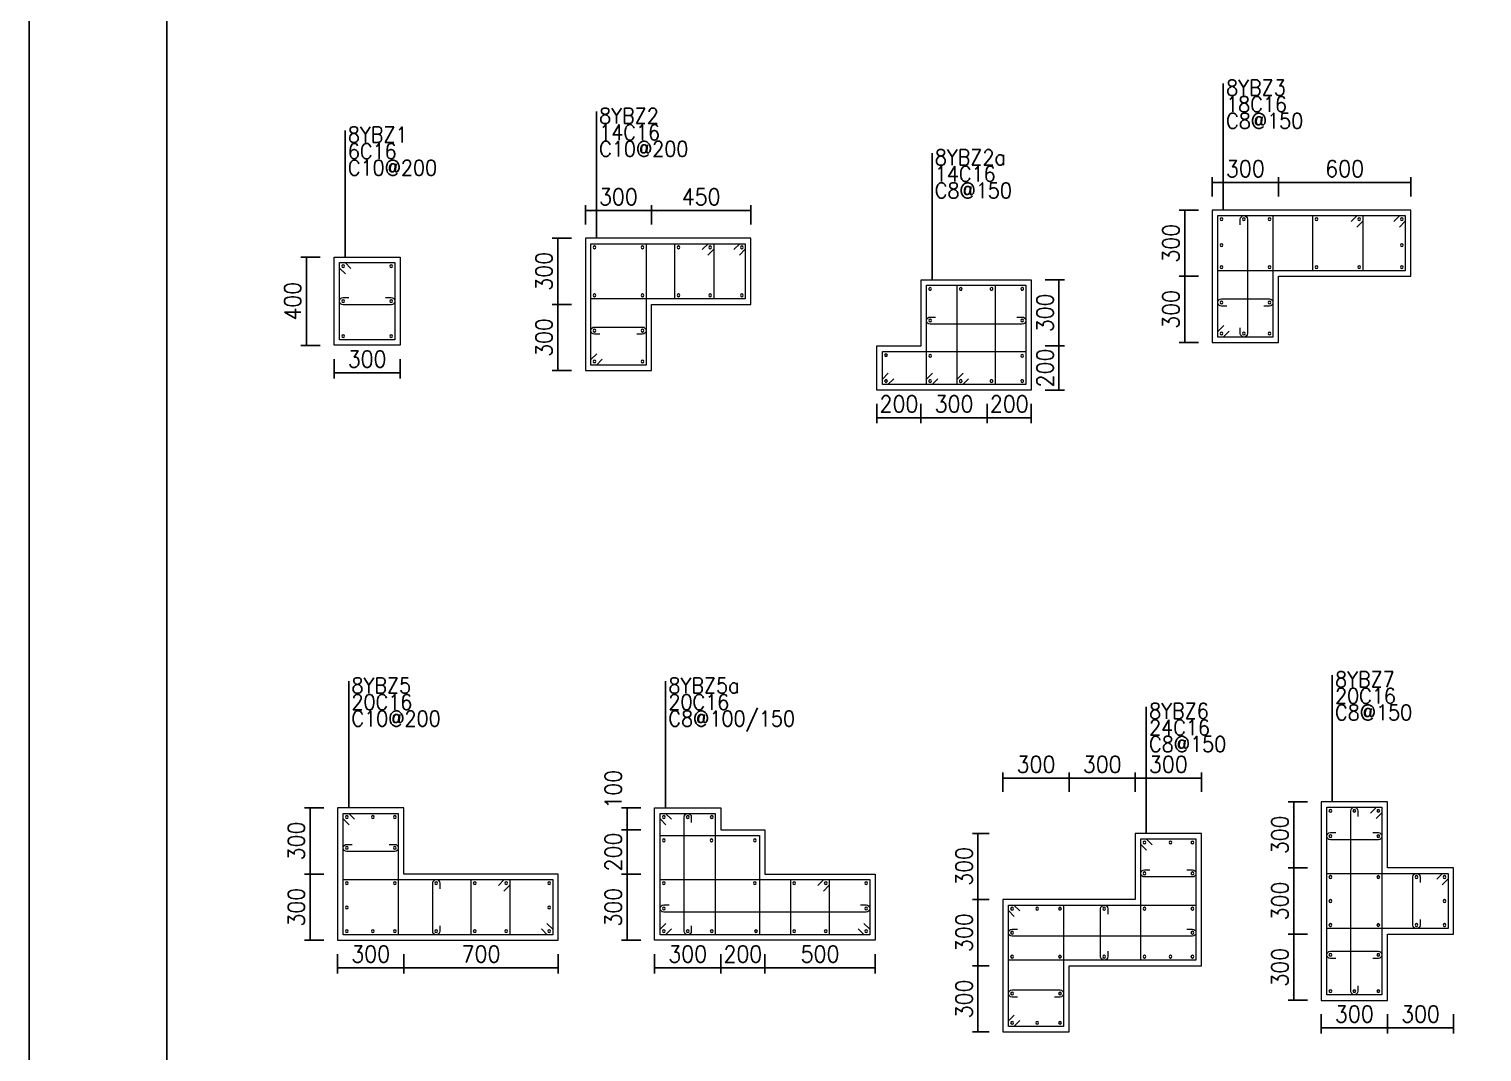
# Model space of a CAD drawing. Extents: x 292423 to 377252, y 106557 to 361882.
# Drawn here: x 292423 to 318768, y 121540 to 140081 of the extents above; entities that cross this region are included whole.
import ezdxf
from ezdxf.enums import TextEntityAlignment as Align

# ---------------------------------------------------------------- set-up
doc = ezdxf.new("R2010")
doc.units = 0
doc.header["$LTSCALE"] = 1000
for name, color, linetype in [('1508', 2, 'Continuous'), ('tk', 7, 'Continuous'), ('Y阴影', 254, 'Continuous')]:
    doc.layers.add(name, color=color, linetype=linetype)
for name, color, linetype, lineweight in [('REIN', 6, 'Continuous', 18), ('Z-柱大样外框', 7, 'ByLayer', 18), ('Z-详图标注', 3, 'Continuous', 18)]:
    doc.layers.add(name, color=color, linetype=linetype, lineweight=lineweight)
doc.styles.get("Standard").update_dxf_attribs({"font": 'standard'})
doc.dimstyles.get("Standard").update_dxf_attribs({"dimtxt": 300, "dimasz": 100, "dimexe": 100, "dimexo": 250, "dimgap": 100, "dimtad": 0, "dimtoh": 1, "dimdec": 0, "dimlfac": 0.25, "dimdsep": 46, "dimcen": 0.09, "dimclrt": 7, "dimadec": 0, "dimazin": 0, "dimtfac": 1, "dimtdec": 4, "dimtofl": 0, "dimtmove": 0, "dimatfit": 3, "dimfxl": 1, "dimtolj": 1, "dimtzin": 0, "dimarcsym": 0})

# ---------------------------------------------------------------- blocks, each defined once
blk = doc.blocks.new('*D691')
at = {"layer": 'Z-详图标注', "color": 0, "linetype": 'ByBlock', "lineweight": -2}
for p, q in [((297953, 134098), (297953, 133748)), ((299153, 134098), (299153, 133748)), ((297953, 133848), (299153, 133848))]:
    blk.add_line(p, q, dxfattribs=at)
for points in [[(297953, 133848), (298053, 133865), (298053, 133832)], [(299153, 133848), (299053, 133832), (299053, 133865)]]:
    blk.add_solid(points, dxfattribs=at)
at = {"layer": 'Z-详图标注', "color": 7, "linetype": 'Continuous', "lineweight": -2, "insert": (298553, 134098), "char_height": 300, "width": 566.67, "attachment_point": 5}
blk.add_mtext('300', dxfattribs=at)
blk = doc.blocks.new('*D312')
at = {"layer": 'Z-详图标注', "color": 0, "linetype": 'ByBlock', "lineweight": -2}
for p, q in [((297703, 135948), (297353, 135948)), ((297453, 134348), (297453, 135948)), ((297703, 134348), (297353, 134348))]:
    blk.add_line(p, q, dxfattribs=at)
for points in [[(297453, 135948), (297470, 135848), (297437, 135848)], [(297453, 134348), (297437, 134448), (297470, 134448)]]:
    blk.add_solid(points, dxfattribs=at)
at = {"layer": 'Z-详图标注', "color": 7, "linetype": 'Continuous', "lineweight": -2, "insert": (297203, 135148), "char_height": 300, "width": 576.67, "attachment_point": 5, "rotation": 90}
blk.add_mtext('400', dxfattribs=at)
blk = doc.blocks.new('*D132')
at = {"layer": 'Z-详图标注', "color": 0, "linetype": 'ByBlock', "lineweight": -2}
for p, q in [((303710, 136540), (303710, 136890)), ((305510, 136790), (303710, 136790)), ((305510, 136540), (305510, 136890))]:
    blk.add_line(p, q, dxfattribs=at)
for points in [[(303710, 136790), (303810, 136806), (303810, 136773)], [(305510, 136790), (305410, 136773), (305410, 136806)]]:
    blk.add_solid(points, dxfattribs=at)
at = {"layer": 'Z-详图标注', "color": 7, "linetype": 'Continuous', "lineweight": -2, "insert": (304610, 137040), "char_height": 300, "width": 576.67, "attachment_point": 5}
blk.add_mtext('450', dxfattribs=at)
blk = doc.blocks.new('*D625')
at = {"layer": 'Z-详图标注', "color": 0, "linetype": 'ByBlock', "lineweight": -2}
for p, q in [((302510, 136540), (302510, 136890)), ((303710, 136790), (302510, 136790)), ((303710, 136540), (303710, 136890))]:
    blk.add_line(p, q, dxfattribs=at)
for points in [[(302510, 136790), (302610, 136806), (302610, 136773)], [(303710, 136790), (303610, 136773), (303610, 136806)]]:
    blk.add_solid(points, dxfattribs=at)
at = {"layer": 'Z-详图标注', "color": 7, "linetype": 'Continuous', "lineweight": -2, "insert": (303110, 137040), "char_height": 300, "width": 566.67, "attachment_point": 5}
blk.add_mtext('300', dxfattribs=at)
blk = doc.blocks.new('*D676')
at = {"layer": 'Z-详图标注', "color": 0, "linetype": 'ByBlock', "lineweight": -2}
for p, q in [((302260, 136290), (301910, 136290)), ((302010, 136290), (302010, 135090)), ((302260, 135090), (301910, 135090))]:
    blk.add_line(p, q, dxfattribs=at)
for points in [[(302010, 136290), (302027, 136190), (301993, 136190)], [(302010, 135090), (301993, 135190), (302027, 135190)]]:
    blk.add_solid(points, dxfattribs=at)
at = {"layer": 'Z-详图标注', "color": 7, "linetype": 'Continuous', "lineweight": -2, "insert": (301760, 135690), "char_height": 300, "width": 566.67, "attachment_point": 5, "rotation": 90}
blk.add_mtext('300', dxfattribs=at)
blk = doc.blocks.new('*D286')
at = {"layer": 'Z-详图标注', "color": 0, "linetype": 'ByBlock', "lineweight": -2}
for p, q in [((302260, 135090), (301910, 135090)), ((302010, 135090), (302010, 133890)), ((302260, 133890), (301910, 133890))]:
    blk.add_line(p, q, dxfattribs=at)
for points in [[(302010, 135090), (302027, 134990), (301993, 134990)], [(302010, 133890), (301993, 133990), (302027, 133990)]]:
    blk.add_solid(points, dxfattribs=at)
at = {"layer": 'Z-详图标注', "color": 7, "linetype": 'Continuous', "lineweight": -2, "insert": (301760, 134490), "char_height": 300, "width": 566.67, "attachment_point": 5, "rotation": 90}
blk.add_mtext('300', dxfattribs=at)
blk = doc.blocks.new('*D652')
at = {"layer": 'Z-详图标注', "color": 0, "linetype": 'ByBlock', "lineweight": -2}
for p, q in [((307796, 133287), (307796, 132937)), ((308596, 133287), (308596, 132937)), ((307796, 133037), (308596, 133037))]:
    blk.add_line(p, q, dxfattribs=at)
for points in [[(307796, 133037), (307896, 133053), (307896, 133020)], [(308596, 133037), (308496, 133020), (308496, 133053)]]:
    blk.add_solid(points, dxfattribs=at)
at = {"layer": 'Z-详图标注', "color": 7, "linetype": 'Continuous', "lineweight": -2, "insert": (308196, 133287), "char_height": 300, "width": 566.67, "attachment_point": 5}
blk.add_mtext('200', dxfattribs=at)
blk = doc.blocks.new('*D710')
at = {"layer": 'Z-详图标注', "color": 0, "linetype": 'ByBlock', "lineweight": -2}
for p, q in [((309796, 133287), (309796, 132937)), ((310596, 133287), (310596, 132937)), ((309796, 133037), (310596, 133037))]:
    blk.add_line(p, q, dxfattribs=at)
for points in [[(309796, 133037), (309896, 133053), (309896, 133020)], [(310596, 133037), (310496, 133020), (310496, 133053)]]:
    blk.add_solid(points, dxfattribs=at)
at = {"layer": 'Z-详图标注', "color": 7, "linetype": 'Continuous', "lineweight": -2, "insert": (310196, 133287), "char_height": 300, "width": 566.67, "attachment_point": 5}
blk.add_mtext('200', dxfattribs=at)
blk = doc.blocks.new('*D321')
at = {"layer": 'Z-详图标注', "color": 0, "linetype": 'ByBlock', "lineweight": -2}
for p, q in [((310846, 134337), (311196, 134337)), ((311096, 133537), (311096, 134337)), ((310846, 133537), (311196, 133537))]:
    blk.add_line(p, q, dxfattribs=at)
for points in [[(311096, 134337), (311113, 134237), (311080, 134237)], [(311096, 133537), (311080, 133637), (311113, 133637)]]:
    blk.add_solid(points, dxfattribs=at)
at = {"layer": 'Z-详图标注', "color": 7, "linetype": 'Continuous', "lineweight": -2, "insert": (310846, 133937), "char_height": 300, "width": 566.67, "attachment_point": 5, "rotation": 90}
blk.add_mtext('200', dxfattribs=at)
blk = doc.blocks.new('*D807')
at = {"layer": 'Z-详图标注', "color": 0, "linetype": 'ByBlock', "lineweight": -2}
for p, q in [((310846, 135537), (311196, 135537)), ((311096, 134337), (311096, 135537)), ((310846, 134337), (311196, 134337))]:
    blk.add_line(p, q, dxfattribs=at)
for points in [[(311096, 135537), (311113, 135437), (311080, 135437)], [(311096, 134337), (311080, 134437), (311113, 134437)]]:
    blk.add_solid(points, dxfattribs=at)
at = {"layer": 'Z-详图标注', "color": 7, "linetype": 'Continuous', "lineweight": -2, "insert": (310846, 134937), "char_height": 300, "width": 566.67, "attachment_point": 5, "rotation": 90}
blk.add_mtext('300', dxfattribs=at)
blk = doc.blocks.new('*D425')
at = {"layer": 'Z-详图标注', "color": 0, "linetype": 'ByBlock', "lineweight": -2}
for p, q in [((315078, 137049), (315078, 137399)), ((317478, 137299), (315078, 137299)), ((317478, 137049), (317478, 137399))]:
    blk.add_line(p, q, dxfattribs=at)
for points in [[(315078, 137299), (315178, 137316), (315178, 137282)], [(317478, 137299), (317378, 137282), (317378, 137316)]]:
    blk.add_solid(points, dxfattribs=at)
at = {"layer": 'Z-详图标注', "color": 7, "linetype": 'Continuous', "lineweight": -2, "insert": (316278, 137549), "char_height": 300, "width": 556.67, "attachment_point": 5}
blk.add_mtext('600', dxfattribs=at)
blk = doc.blocks.new('*D476')
at = {"layer": 'Z-详图标注', "color": 0, "linetype": 'ByBlock', "lineweight": -2}
for p, q in [((313878, 137049), (313878, 137399)), ((315078, 137299), (313878, 137299)), ((315078, 137049), (315078, 137399))]:
    blk.add_line(p, q, dxfattribs=at)
for points in [[(313878, 137299), (313978, 137316), (313978, 137282)], [(315078, 137299), (314978, 137282), (314978, 137316)]]:
    blk.add_solid(points, dxfattribs=at)
at = {"layer": 'Z-详图标注', "color": 7, "linetype": 'Continuous', "lineweight": -2, "insert": (314478, 137549), "char_height": 300, "width": 566.67, "attachment_point": 5}
blk.add_mtext('300', dxfattribs=at)
blk = doc.blocks.new('*D93')
at = {"layer": 'Z-详图标注', "color": 0, "linetype": 'ByBlock', "lineweight": -2}
for p, q in [((313628, 136799), (313278, 136799)), ((313378, 136799), (313378, 135599)), ((313628, 135599), (313278, 135599))]:
    blk.add_line(p, q, dxfattribs=at)
for points in [[(313378, 136799), (313395, 136699), (313362, 136699)], [(313378, 135599), (313362, 135699), (313395, 135699)]]:
    blk.add_solid(points, dxfattribs=at)
at = {"layer": 'Z-详图标注', "color": 7, "linetype": 'Continuous', "lineweight": -2, "insert": (313128, 136199), "char_height": 300, "width": 566.67, "attachment_point": 5, "rotation": 90}
blk.add_mtext('300', dxfattribs=at)
blk = doc.blocks.new('*D581')
at = {"layer": 'Z-详图标注', "color": 0, "linetype": 'ByBlock', "lineweight": -2}
for p, q in [((313628, 135599), (313278, 135599)), ((313378, 135599), (313378, 134399)), ((313628, 134399), (313278, 134399))]:
    blk.add_line(p, q, dxfattribs=at)
for points in [[(313378, 135599), (313395, 135499), (313362, 135499)], [(313378, 134399), (313362, 134499), (313395, 134499)]]:
    blk.add_solid(points, dxfattribs=at)
at = {"layer": 'Z-详图标注', "color": 7, "linetype": 'Continuous', "lineweight": -2, "insert": (313128, 134999), "char_height": 300, "width": 566.67, "attachment_point": 5, "rotation": 90}
blk.add_mtext('300', dxfattribs=at)
blk = doc.blocks.new('A1tk')
at = {"layer": 'tk', "color": 5}
blk.add_lwpolyline([(0, 0), (0, 59400), (84100, 59400), (84100, 0)], close=True, dxfattribs=at)
at = {"layer": 'tk'}
blk.add_lwpolyline([(2500, 1000), (83100, 1000), (83100, 58400), (2500, 58400)], close=True, dxfattribs=at)
blk = doc.blocks.new('*D395')
at = {"layer": 'Z-详图标注', "color": 0, "linetype": 'ByBlock', "lineweight": -2}
for p, q in [((297768, 125963), (297418, 125963)), ((297518, 125963), (297518, 124763)), ((297768, 124763), (297418, 124763))]:
    blk.add_line(p, q, dxfattribs=at)
for points in [[(297518, 125963), (297535, 125863), (297502, 125863)], [(297518, 124763), (297502, 124863), (297535, 124863)]]:
    blk.add_solid(points, dxfattribs=at)
at = {"layer": 'Z-详图标注', "color": 7, "linetype": 'Continuous', "lineweight": -2, "insert": (297268, 125363), "char_height": 300, "width": 566.67, "attachment_point": 5, "rotation": 90}
blk.add_mtext('300', dxfattribs=at)
blk = doc.blocks.new('*D8')
at = {"layer": 'Z-详图标注', "color": 0, "linetype": 'ByBlock', "lineweight": -2}
for p, q in [((297768, 124763), (297418, 124763)), ((297518, 124763), (297518, 123563)), ((297768, 123563), (297418, 123563))]:
    blk.add_line(p, q, dxfattribs=at)
for points in [[(297518, 124763), (297535, 124663), (297502, 124663)], [(297518, 123563), (297502, 123663), (297535, 123663)]]:
    blk.add_solid(points, dxfattribs=at)
at = {"layer": 'Z-详图标注', "color": 7, "linetype": 'Continuous', "lineweight": -2, "insert": (297268, 124163), "char_height": 300, "width": 566.67, "attachment_point": 5, "rotation": 90}
blk.add_mtext('300', dxfattribs=at)
blk = doc.blocks.new('*D494')
at = {"layer": 'Z-详图标注', "color": 0, "linetype": 'ByBlock', "lineweight": -2}
for p, q in [((298018, 123313), (298018, 122963)), ((299218, 123313), (299218, 122963)), ((298018, 123063), (299218, 123063))]:
    blk.add_line(p, q, dxfattribs=at)
for points in [[(298018, 123063), (298118, 123079), (298118, 123046)], [(299218, 123063), (299118, 123046), (299118, 123079)]]:
    blk.add_solid(points, dxfattribs=at)
at = {"layer": 'Z-详图标注', "color": 7, "linetype": 'Continuous', "lineweight": -2, "insert": (298618, 123313), "char_height": 300, "width": 566.67, "attachment_point": 5}
blk.add_mtext('300', dxfattribs=at)
blk = doc.blocks.new('*D113')
at = {"layer": 'Z-详图标注', "color": 0, "linetype": 'ByBlock', "lineweight": -2}
for p, q in [((299218, 123313), (299218, 122963)), ((302018, 123313), (302018, 122963)), ((299218, 123063), (302018, 123063))]:
    blk.add_line(p, q, dxfattribs=at)
for points in [[(299218, 123063), (299318, 123079), (299318, 123046)], [(302018, 123063), (301918, 123046), (301918, 123079)]]:
    blk.add_solid(points, dxfattribs=at)
at = {"layer": 'Z-详图标注', "color": 7, "linetype": 'Continuous', "lineweight": -2, "insert": (300618, 123313), "char_height": 300, "width": 566.67, "attachment_point": 5}
blk.add_mtext('700', dxfattribs=at)
blk = doc.blocks.new('*D169')
at = {"layer": 'Z-详图标注', "color": 0, "linetype": 'ByBlock', "lineweight": -2}
for p, q in [((310082, 126252), (310082, 126602)), ((310082, 126502), (311282, 126502)), ((311282, 126252), (311282, 126602))]:
    blk.add_line(p, q, dxfattribs=at)
for points in [[(310082, 126502), (310182, 126518), (310182, 126485)], [(311282, 126502), (311182, 126485), (311182, 126518)]]:
    blk.add_solid(points, dxfattribs=at)
at = {"layer": 'Z-详图标注', "color": 7, "linetype": 'Continuous', "lineweight": -2, "insert": (310682, 126752), "char_height": 300, "width": 566.67, "attachment_point": 5}
blk.add_mtext('300', dxfattribs=at)
blk = doc.blocks.new('*D631')
at = {"layer": 'Z-详图标注', "color": 0, "linetype": 'ByBlock', "lineweight": -2}
for p, q in [((311282, 126252), (311282, 126602)), ((311282, 126502), (312482, 126502)), ((312482, 126252), (312482, 126602))]:
    blk.add_line(p, q, dxfattribs=at)
for points in [[(311282, 126502), (311382, 126518), (311382, 126485)], [(312482, 126502), (312382, 126485), (312382, 126518)]]:
    blk.add_solid(points, dxfattribs=at)
at = {"layer": 'Z-详图标注', "color": 7, "linetype": 'Continuous', "lineweight": -2, "insert": (311882, 126752), "char_height": 300, "width": 566.67, "attachment_point": 5}
blk.add_mtext('300', dxfattribs=at)
blk = doc.blocks.new('*D251')
at = {"layer": 'Z-详图标注', "color": 0, "linetype": 'ByBlock', "lineweight": -2}
for p, q in [((312482, 126252), (312482, 126602)), ((312482, 126502), (313682, 126502)), ((313682, 126252), (313682, 126602))]:
    blk.add_line(p, q, dxfattribs=at)
for points in [[(312482, 126502), (312582, 126518), (312582, 126485)], [(313682, 126502), (313582, 126485), (313582, 126518)]]:
    blk.add_solid(points, dxfattribs=at)
at = {"layer": 'Z-详图标注', "color": 7, "linetype": 'Continuous', "lineweight": -2, "insert": (313082, 126752), "char_height": 300, "width": 566.67, "attachment_point": 5}
blk.add_mtext('300', dxfattribs=at)
blk = doc.blocks.new('*D734')
at = {"layer": 'Z-详图标注', "color": 0, "linetype": 'ByBlock', "lineweight": -2}
for p, q in [((309832, 125502), (309527, 125502)), ((309627, 125502), (309627, 124302)), ((309832, 124302), (309527, 124302))]:
    blk.add_line(p, q, dxfattribs=at)
for points in [[(309627, 125502), (309643, 125402), (309610, 125402)], [(309627, 124302), (309610, 124402), (309643, 124402)]]:
    blk.add_solid(points, dxfattribs=at)
at = {"layer": 'Z-详图标注', "color": 7, "linetype": 'Continuous', "lineweight": -2, "insert": (309377, 124902), "char_height": 300, "width": 566.67, "attachment_point": 5, "rotation": 90}
blk.add_mtext('300', dxfattribs=at)
blk = doc.blocks.new('*D788')
at = {"layer": 'Z-详图标注', "color": 0, "linetype": 'ByBlock', "lineweight": -2}
for p, q in [((309832, 124302), (309527, 124302)), ((309627, 124302), (309627, 123102)), ((309832, 123102), (309527, 123102))]:
    blk.add_line(p, q, dxfattribs=at)
for points in [[(309627, 124302), (309643, 124202), (309610, 124202)], [(309627, 123102), (309610, 123202), (309643, 123202)]]:
    blk.add_solid(points, dxfattribs=at)
at = {"layer": 'Z-详图标注', "color": 7, "linetype": 'Continuous', "lineweight": -2, "insert": (309377, 123702), "char_height": 300, "width": 566.67, "attachment_point": 5, "rotation": 90}
blk.add_mtext('300', dxfattribs=at)
blk = doc.blocks.new('*D406')
at = {"layer": 'Z-详图标注', "color": 0, "linetype": 'ByBlock', "lineweight": -2}
for p, q in [((309832, 123102), (309527, 123102)), ((309627, 123102), (309627, 121901)), ((309832, 121901), (309527, 121901))]:
    blk.add_line(p, q, dxfattribs=at)
for points in [[(309627, 123102), (309643, 123002), (309610, 123002)], [(309627, 121901), (309610, 122001), (309643, 122001)]]:
    blk.add_solid(points, dxfattribs=at)
at = {"layer": 'Z-详图标注', "color": 7, "linetype": 'Continuous', "lineweight": -2, "insert": (309377, 122501), "char_height": 300, "width": 566.67, "attachment_point": 5, "rotation": 90}
blk.add_mtext('300', dxfattribs=at)
blk = doc.blocks.new('*D17')
at = {"layer": 'Z-详图标注', "color": 0, "linetype": 'ByBlock', "lineweight": -2}
for p, q in [((315604, 126075), (315254, 126075)), ((315354, 126075), (315354, 124875)), ((315604, 124875), (315254, 124875))]:
    blk.add_line(p, q, dxfattribs=at)
for points in [[(315354, 126075), (315371, 125975), (315337, 125975)], [(315354, 124875), (315337, 124975), (315371, 124975)]]:
    blk.add_solid(points, dxfattribs=at)
at = {"layer": 'Z-详图标注', "color": 7, "linetype": 'Continuous', "lineweight": -2, "insert": (315104, 125475), "char_height": 300, "width": 566.67, "attachment_point": 5, "rotation": 90}
blk.add_mtext('300', dxfattribs=at)
blk = doc.blocks.new('*D506')
at = {"layer": 'Z-详图标注', "color": 0, "linetype": 'ByBlock', "lineweight": -2}
for p, q in [((315604, 124875), (315254, 124875)), ((315354, 124875), (315354, 123675)), ((315604, 123675), (315254, 123675))]:
    blk.add_line(p, q, dxfattribs=at)
for points in [[(315354, 124875), (315371, 124775), (315337, 124775)], [(315354, 123675), (315337, 123775), (315371, 123775)]]:
    blk.add_solid(points, dxfattribs=at)
at = {"layer": 'Z-详图标注', "color": 7, "linetype": 'Continuous', "lineweight": -2, "insert": (315104, 124275), "char_height": 300, "width": 566.67, "attachment_point": 5, "rotation": 90}
blk.add_mtext('300', dxfattribs=at)
blk = doc.blocks.new('*D557')
at = {"layer": 'Z-详图标注', "color": 0, "linetype": 'ByBlock', "lineweight": -2}
for p, q in [((315604, 123675), (315254, 123675)), ((315354, 123675), (315354, 122475)), ((315604, 122475), (315254, 122475))]:
    blk.add_line(p, q, dxfattribs=at)
for points in [[(315354, 123675), (315371, 123575), (315337, 123575)], [(315354, 122475), (315337, 122575), (315371, 122575)]]:
    blk.add_solid(points, dxfattribs=at)
at = {"layer": 'Z-详图标注', "color": 7, "linetype": 'Continuous', "lineweight": -2, "insert": (315104, 123075), "char_height": 300, "width": 566.67, "attachment_point": 5, "rotation": 90}
blk.add_mtext('300', dxfattribs=at)
blk = doc.blocks.new('*D179')
at = {"layer": 'Z-详图标注', "color": 0, "linetype": 'ByBlock', "lineweight": -2}
for p, q in [((315854, 122225), (315854, 121875)), ((317054, 122225), (317054, 121875)), ((315854, 121975), (317054, 121975))]:
    blk.add_line(p, q, dxfattribs=at)
for points in [[(315854, 121975), (315954, 121991), (315954, 121958)], [(317054, 121975), (316954, 121958), (316954, 121991)]]:
    blk.add_solid(points, dxfattribs=at)
at = {"layer": 'Z-详图标注', "color": 7, "linetype": 'Continuous', "lineweight": -2, "insert": (316454, 122225), "char_height": 300, "width": 566.67, "attachment_point": 5}
blk.add_mtext('300', dxfattribs=at)
blk = doc.blocks.new('*D657')
at = {"layer": 'Z-详图标注', "color": 0, "linetype": 'ByBlock', "lineweight": -2}
for p, q in [((317054, 122225), (317054, 121875)), ((318254, 122225), (318254, 121875)), ((317054, 121975), (318254, 121975))]:
    blk.add_line(p, q, dxfattribs=at)
for points in [[(317054, 121975), (317154, 121991), (317154, 121958)], [(318254, 121975), (318154, 121958), (318154, 121991)]]:
    blk.add_solid(points, dxfattribs=at)
at = {"layer": 'Z-详图标注', "color": 7, "linetype": 'Continuous', "lineweight": -2, "insert": (317654, 122225), "char_height": 300, "width": 566.67, "attachment_point": 5}
blk.add_mtext('300', dxfattribs=at)
blk = doc.blocks.new('*D714')
at = {"layer": 'Z-详图标注', "color": 0, "linetype": 'ByBlock', "lineweight": -2}
for p, q in [((303516, 125963), (303166, 125963)), ((303266, 125963), (303266, 125563)), ((303516, 125563), (303166, 125563))]:
    blk.add_line(p, q, dxfattribs=at)
for points in [[(303266, 125963), (303282, 125863), (303249, 125863)], [(303266, 125563), (303249, 125663), (303282, 125663)]]:
    blk.add_solid(points, dxfattribs=at)
at = {"layer": 'Z-详图标注', "color": 7, "linetype": 'Continuous', "lineweight": -2, "insert": (303016, 126301), "char_height": 300, "width": 476.67, "attachment_point": 5, "rotation": 90}
blk.add_mtext('100', dxfattribs=at)
blk = doc.blocks.new('*D337')
at = {"layer": 'Z-详图标注', "color": 0, "linetype": 'ByBlock', "lineweight": -2}
for p, q in [((303516, 124763), (303166, 124763)), ((303266, 124763), (303266, 123563)), ((303516, 123563), (303166, 123563))]:
    blk.add_line(p, q, dxfattribs=at)
for points in [[(303266, 124763), (303282, 124663), (303249, 124663)], [(303266, 123563), (303249, 123663), (303282, 123663)]]:
    blk.add_solid(points, dxfattribs=at)
at = {"layer": 'Z-详图标注', "color": 7, "linetype": 'Continuous', "lineweight": -2, "insert": (303016, 124163), "char_height": 300, "width": 566.67, "attachment_point": 5, "rotation": 90}
blk.add_mtext('300', dxfattribs=at)
blk = doc.blocks.new('*D386')
at = {"layer": 'Z-详图标注', "color": 0, "linetype": 'ByBlock', "lineweight": -2}
for p, q in [((303766, 123313), (303766, 122963)), ((304966, 123313), (304966, 122963)), ((303766, 123063), (304966, 123063))]:
    blk.add_line(p, q, dxfattribs=at)
for points in [[(303766, 123063), (303866, 123079), (303866, 123046)], [(304966, 123063), (304866, 123046), (304866, 123079)]]:
    blk.add_solid(points, dxfattribs=at)
at = {"layer": 'Z-详图标注', "color": 7, "linetype": 'Continuous', "lineweight": -2, "insert": (304366, 123313), "char_height": 300, "width": 566.67, "attachment_point": 5}
blk.add_mtext('300', dxfattribs=at)
blk = doc.blocks.new('*D875')
at = {"layer": 'Z-详图标注', "color": 0, "linetype": 'ByBlock', "lineweight": -2}
for p, q in [((304966, 123313), (304966, 122963)), ((305766, 123313), (305766, 122963)), ((304966, 123063), (305766, 123063))]:
    blk.add_line(p, q, dxfattribs=at)
for points in [[(304966, 123063), (305066, 123079), (305066, 123046)], [(305766, 123063), (305666, 123046), (305666, 123079)]]:
    blk.add_solid(points, dxfattribs=at)
at = {"layer": 'Z-详图标注', "color": 7, "linetype": 'Continuous', "lineweight": -2, "insert": (305366, 123313), "char_height": 300, "width": 566.67, "attachment_point": 5}
blk.add_mtext('200', dxfattribs=at)
blk = doc.blocks.new('*D95')
at = {"layer": 'Z-详图标注', "color": 0, "linetype": 'ByBlock', "lineweight": -2}
for p, q in [((308596, 133287), (308596, 132937)), ((309796, 133287), (309796, 132937)), ((308596, 133037), (309796, 133037))]:
    blk.add_line(p, q, dxfattribs=at)
for points in [[(308596, 133037), (308696, 133053), (308696, 133020)], [(309796, 133037), (309696, 133020), (309696, 133053)]]:
    blk.add_solid(points, dxfattribs=at)
at = {"layer": 'Z-详图标注', "color": 7, "linetype": 'Continuous', "lineweight": -2, "insert": (309196, 133287), "char_height": 300, "width": 566.67, "attachment_point": 5}
blk.add_mtext('300', dxfattribs=at)
blk = doc.blocks.new('*D145')
at = {"layer": 'Z-详图标注', "color": 0, "linetype": 'ByBlock', "lineweight": -2}
for p, q in [((305766, 123313), (305766, 122963)), ((307766, 123313), (307766, 122963)), ((305766, 123063), (307766, 123063))]:
    blk.add_line(p, q, dxfattribs=at)
for points in [[(305766, 123063), (305866, 123079), (305866, 123046)], [(307766, 123063), (307666, 123046), (307666, 123079)]]:
    blk.add_solid(points, dxfattribs=at)
at = {"layer": 'Z-详图标注', "color": 7, "linetype": 'Continuous', "lineweight": -2, "insert": (306766, 123313), "char_height": 300, "width": 566.67, "attachment_point": 5}
blk.add_mtext('500', dxfattribs=at)
blk = doc.blocks.new('*D640')
at = {"layer": 'Z-详图标注', "color": 0, "linetype": 'ByBlock', "lineweight": -2}
for p, q in [((303516, 125563), (303166, 125563)), ((303266, 125563), (303266, 124763)), ((303516, 124763), (303166, 124763))]:
    blk.add_line(p, q, dxfattribs=at)
for points in [[(303266, 125563), (303282, 125463), (303249, 125463)], [(303266, 124763), (303249, 124863), (303282, 124863)]]:
    blk.add_solid(points, dxfattribs=at)
at = {"layer": 'Z-详图标注', "color": 7, "linetype": 'Continuous', "lineweight": -2, "insert": (303016, 125163), "char_height": 300, "width": 566.67, "attachment_point": 5, "rotation": 90}
blk.add_mtext('200', dxfattribs=at)

msp = doc.modelspace()

# ---------------------------------------------------------------- linework, layer by layer
at = {"layer": 'REIN', "color": 6}
for points in [[(314184.3, 134605.1), (314078.2, 134499), (313978.2, 134499), (313978.2, 136699), (314978.2, 136699), (314978.2, 134499), (313978.2, 134499), (313978.2, 134599), (314084.3, 134705.1)], [(317172.2, 136592.9), (317278.2, 136699), (317378.2, 136699), (317378.2, 135699), (313978.2, 135699), (313978.2, 136699), (317378.2, 136699), (317378.2, 136599), (317272.2, 136492.9)], [(316398.8, 136592.9), (316504.9, 136699), (316604.9, 136699), (316604.9, 135699), (315701.6, 135699), (315701.6, 136699), (316604.9, 136699), (316604.9, 136599), (316498.8, 136492.9)], [(302816.2, 134095.7), (302710.1, 133989.6), (302610.1, 133989.6), (302610.1, 136189.6), (303610.1, 136189.6), (303610.1, 133989.6), (302610.1, 133989.6), (302610.1, 134089.6), (302716.2, 134195.7)], [(305204, 136083.6), (305310.1, 136189.6), (305410.1, 136189.6), (305410.1, 135189.6), (302610.1, 135189.6), (302610.1, 136189.6), (305410.1, 136189.6), (305410.1, 136089.6), (305304, 135983.6)], [(304630.7, 136083.6), (304736.8, 136189.6), (304836.8, 136189.6), (304836.8, 135189.6), (304133.4, 135189.6), (304133.4, 136189.6), (304836.8, 136189.6), (304836.8, 136089.6), (304730.7, 135983.6)], [(298159.5, 135642.3), (298053.4, 135748.4), (298053.4, 135848.4), (299053.4, 135848.4), (299053.4, 134448.4), (298053.4, 134448.4), (298053.4, 135848.4), (298153.4, 135848.4), (298259.5, 135742.3)], [(308902.3, 133742.7), (308796.2, 133636.6), (308696.2, 133636.6), (308696.2, 135436.6), (310496.2, 135436.6), (310496.2, 133636.6), (308696.2, 133636.6), (308696.2, 133736.6), (308802.3, 133842.7)], [(309459, 133742.7), (309352.9, 133636.6), (309252.9, 133636.6), (309252.9, 135436.6), (309939.6, 135436.6), (309939.6, 133636.6), (309252.9, 133636.6), (309252.9, 133736.6), (309359, 133842.7)], [(308102.3, 133742.7), (307996.2, 133636.6), (307896.2, 133636.6), (307896.2, 134236.6), (310496.2, 134236.6), (310496.2, 133636.6), (307896.2, 133636.6), (307896.2, 133736.6), (308002.3, 133842.7)], [(316747.9, 125868.8), (316853.9, 125974.9), (316953.9, 125974.9), (316953.9, 122574.8), (315953.9, 122574.8), (315953.9, 125974.9), (316953.9, 125974.9), (316953.9, 125874.9), (316847.9, 125768.8)], [(298224.4, 125656.7), (298118.3, 125762.7), (298118.3, 125862.7), (299118.3, 125862.7), (299118.3, 123662.7), (298118.3, 123662.7), (298118.3, 125862.7), (298218.3, 125862.7), (298324.4, 125756.7)], [(303971.9, 125656.7), (303865.8, 125762.7), (303865.8, 125862.7), (304865.8, 125862.7), (304865.8, 123662.7), (303865.8, 123662.7), (303865.8, 125862.7), (303965.8, 125862.7), (304071.9, 125756.7)], [(304071.9, 123768.8), (303965.8, 123662.7), (303865.8, 123662.7), (303865.8, 125462.7), (305665.8, 125462.7), (305665.8, 123662.7), (303865.8, 123662.7), (303865.8, 123762.7), (303971.9, 123868.8)], [(312688, 125195.5), (312581.9, 125301.5), (312581.9, 125401.5), (313581.9, 125401.5), (313581.9, 123201.5), (312581.9, 123201.5), (312581.9, 125401.5), (312681.9, 125401.5), (312788, 125295.5)], [(301812.2, 123868.8), (301918.3, 123762.7), (301918.3, 123662.7), (298118.3, 123662.7), (298118.3, 124662.7), (301918.3, 124662.7), (301918.3, 123662.7), (301818.3, 123662.7), (301712.2, 123768.8)], [(300932.2, 124556.7), (301038.3, 124662.7), (301138.3, 124662.7), (301138.3, 123662.7), (300438.5, 123662.7), (300438.5, 124662.7), (301138.3, 124662.7), (301138.3, 124562.7), (301032.2, 124456.7)], [(307559.7, 123868.8), (307665.8, 123762.7), (307665.8, 123662.7), (303865.8, 123662.7), (303865.8, 124662.7), (307665.8, 124662.7), (307665.8, 123662.7), (307565.8, 123662.7), (307459.7, 123768.8)], [(306726.8, 124556.7), (306832.9, 124662.7), (306932.9, 124662.7), (306932.9, 123662.7), (306233.1, 123662.7), (306233.1, 124662.7), (306932.9, 124662.7), (306932.9, 124562.7), (306826.8, 124456.7)], [(317947.9, 124669), (318053.9, 124775.1), (318153.9, 124775.1), (318153.9, 123775.1), (315953.9, 123775.1), (315953.9, 124775.1), (318153.9, 124775.1), (318153.9, 124675.1), (318047.9, 124569)], [(310388, 122107.3), (310281.9, 122001.3), (310181.9, 122001.3), (310181.9, 124201.5), (311181.9, 124201.5), (311181.9, 122001.3), (310181.9, 122001.3), (310181.9, 122101.3), (310288, 122207.3)], [(310288, 123995.5), (310181.9, 124101.5), (310181.9, 124201.5), (313581.9, 124201.5), (313581.9, 123201.5), (310181.9, 123201.5), (310181.9, 124201.5), (310281.9, 124201.5), (310388, 124095.5)]]:
    msp.add_lwpolyline(points, dxfattribs=at)
for points in [[(314068.2, 136634, 1), (314018.2, 136634, 1)], [(314426.1, 136634, 1), (314476.1, 136634, 1)], [(314938.2, 136634, 1), (314888.2, 136634, 1)], [(315791.6, 136634, 1), (315741.6, 136634, 1)], [(316564.9, 136634, 1), (316514.9, 136634, 1)], [(317338.2, 136634, 1), (317288.2, 136634, 1)], [(302650.1, 136124.6, 1), (302700.1, 136124.6, 1)], [(303520.1, 136124.6, 1), (303570.1, 136124.6, 1)], [(304173.4, 136124.6, 1), (304223.4, 136124.6, 1)], [(304746.8, 136124.6, 1), (304796.8, 136124.6, 1)], [(305320.1, 136124.6, 1), (305370.1, 136124.6, 1)], [(314068.2, 136165.8, 1), (314018.2, 136165.8, 1)], [(317338.2, 136165.8, 1), (317288.2, 136165.8, 1)], [(298093.4, 135783.4, 1), (298143.4, 135783.4, 1)], [(298963.4, 135783.4, 1), (299013.4, 135783.4, 1)], [(314068.2, 135764, 1), (314018.2, 135764, 1)], [(314938.2, 135764, 1), (314888.2, 135764, 1)], [(315791.6, 135764, 1), (315741.6, 135764, 1)], [(316564.9, 135764, 1), (316514.9, 135764, 1)], [(317338.2, 135764, 1), (317288.2, 135764, 1)], [(298093.4, 135148.4, 1), (298143.4, 135148.4, 1)], [(298963.4, 135148.4, 1), (299013.4, 135148.4, 1)], [(302650.1, 135254.6, 1), (302700.1, 135254.6, 1)], [(303520.1, 135254.6, 1), (303570.1, 135254.6, 1)], [(304173.4, 135254.6, 1), (304223.4, 135254.6, 1)], [(304746.8, 135254.6, 1), (304796.8, 135254.6, 1)], [(305320.1, 135254.6, 1), (305370.1, 135254.6, 1)], [(308739.7, 135358.9, 1), (308782.8, 135384.3, 1)], [(309296.3, 135358.9, 1), (309339.4, 135384.3, 1)], [(309853, 135358.9, 1), (309896.1, 135384.3, 1)], [(310409.7, 135358.9, 1), (310452.8, 135384.3, 1)], [(314068.2, 135124, 1), (314018.2, 135124, 1)], [(314938.2, 135124, 1), (314888.2, 135124, 1)], [(302650.1, 134614.6, 1), (302700.1, 134614.6, 1)], [(303520.1, 134614.6, 1), (303570.1, 134614.6, 1)], [(308736.2, 134796.7, 1), (308786.2, 134796.7, 1)], [(310406.2, 134796.7, 1), (310456.2, 134796.7, 1)], [(298093.4, 134513.4, 1), (298143.4, 134513.4, 1)], [(298963.4, 134513.4, 1), (299013.4, 134513.4, 1)], [(314068.2, 134564, 1), (314018.2, 134564, 1)], [(314426.1, 134564, 1), (314476.1, 134564, 1)], [(314938.2, 134564, 1), (314888.2, 134564, 1)], [(307986.2, 134171.6, 1), (307936.2, 134171.6, 1)], [(308736.2, 134156.8, 1), (308786.2, 134156.8, 1)], [(310406.2, 134156.8, 1), (310456.2, 134156.8, 1)], [(302650.1, 134054.6, 1), (302700.1, 134054.6, 1)], [(303520.1, 134054.6, 1), (303570.1, 134054.6, 1)], [(307986.2, 133701.6, 1), (307936.2, 133701.6, 1)], [(308739.7, 133688.9, 1), (308782.8, 133714.3, 1)], [(309296.3, 133688.9, 1), (309339.4, 133714.3, 1)], [(309853, 133688.9, 1), (309896.1, 133714.3, 1)], [(310409.7, 133688.9, 1), (310452.8, 133714.3, 1)], [(315993.9, 125909.9, 1), (316043.9, 125909.9, 1)], [(316428.9, 125909.9, 1), (316478.9, 125909.9, 1)], [(316863.9, 125909.9, 1), (316913.9, 125909.9, 1)], [(298158.3, 125797.7, 1), (298208.3, 125797.7, 1)], [(298630.4, 125797.7, 1), (298680.4, 125797.7, 1)], [(299028.3, 125797.7, 1), (299078.3, 125797.7, 1)], [(303905.8, 125797.7, 1), (303955.8, 125797.7, 1)], [(304340.8, 125797.7, 1), (304390.8, 125797.7, 1)], [(304775.8, 125797.7, 1), (304825.8, 125797.7, 1)], [(315993.9, 125450, 1), (316043.9, 125450, 1)], [(316863.9, 125450, 1), (316913.9, 125450, 1)], [(298158.3, 125237.7, 1), (298208.3, 125237.7, 1)], [(299028.3, 125237.7, 1), (299078.3, 125237.7, 1)], [(303905.8, 125375, 1), (303955.8, 125375, 1)], [(304771, 125375, 1), (304821, 125375, 1)], [(305557.3, 125375, 1), (305607.3, 125375, 1)], [(312621.9, 125336.5, 1), (312671.9, 125336.5, 1)], [(313093.2, 125336.5, 1), (313143.2, 125336.5, 1)], [(313491.9, 125336.5, 1), (313541.9, 125336.5, 1)], [(298158.3, 124597.7, 1), (298208.3, 124597.7, 1)], [(299028.3, 124597.7, 1), (299078.3, 124597.7, 1)], [(299781.7, 124597.7, 1), (299831.7, 124597.7, 1)], [(300478.5, 124597.7, 1), (300528.5, 124597.7, 1)], [(301048.3, 124597.7, 1), (301098.3, 124597.7, 1)], [(301828.3, 124597.7, 1), (301878.3, 124597.7, 1)], [(303905.8, 124597.7, 1), (303955.8, 124597.7, 1)], [(305557.3, 124597.7, 1), (305607.3, 124597.7, 1)], [(306273.1, 124597.7, 1), (306323.1, 124597.7, 1)], [(306842.9, 124597.7, 1), (306892.9, 124597.7, 1)], [(307575.8, 124597.7, 1), (307625.8, 124597.7, 1)], [(312621.9, 124776.5, 1), (312671.9, 124776.5, 1)], [(313491.9, 124776.5, 1), (313541.9, 124776.5, 1)], [(315993.9, 124710.1, 1), (316043.9, 124710.1, 1)], [(316863.9, 124710.1, 1), (316913.9, 124710.1, 1)], [(317555.9, 124710.1, 1), (317605.9, 124710.1, 1)], [(318063.9, 124710.1, 1), (318113.9, 124710.1, 1)], [(298158.3, 124157.5, 1), (298208.3, 124157.5, 1)], [(301828.3, 124157.5, 1), (301878.3, 124157.5, 1)], [(303905.8, 124137.6, 1), (303955.8, 124137.6, 1)], [(307575.8, 124137.6, 1), (307625.8, 124137.6, 1)], [(310221.9, 124136.5, 1), (310271.9, 124136.5, 1)], [(310678.2, 124136.5, 1), (310728.2, 124136.5, 1)], [(311091.9, 124136.5, 1), (311141.9, 124136.5, 1)], [(311893.3, 124136.5, 1), (311943.3, 124136.5, 1)], [(312621.9, 124136.5, 1), (312671.9, 124136.5, 1)], [(313491.9, 124136.5, 1), (313541.9, 124136.5, 1)], [(315993.9, 124274.9, 1), (316043.9, 124274.9, 1)], [(318063.9, 124274.9, 1), (318113.9, 124274.9, 1)], [(315993.9, 123840.1, 1), (316043.9, 123840.1, 1)], [(316863.9, 123840.1, 1), (316913.9, 123840.1, 1)], [(317555.9, 123840.1, 1), (317605.9, 123840.1, 1)], [(318063.9, 123840.1, 1), (318113.9, 123840.1, 1)], [(298158.3, 123727.7, 1), (298208.3, 123727.7, 1)], [(298630.4, 123727.7, 1), (298680.4, 123727.7, 1)], [(299028.3, 123727.7, 1), (299078.3, 123727.7, 1)], [(299781.7, 123727.7, 1), (299831.7, 123727.7, 1)], [(300478.5, 123727.7, 1), (300528.5, 123727.7, 1)], [(301048.3, 123727.7, 1), (301098.3, 123727.7, 1)], [(301828.3, 123727.7, 1), (301878.3, 123727.7, 1)], [(303905.8, 123727.7, 1), (303955.8, 123727.7, 1)], [(304340.8, 123727.7, 1), (304390.8, 123727.7, 1)], [(304775.8, 123727.7, 1), (304825.8, 123727.7, 1)], [(305579, 123727.7, 1), (305629, 123727.7, 1)], [(306273.1, 123727.7, 1), (306323.1, 123727.7, 1)], [(306842.9, 123727.7, 1), (306892.9, 123727.7, 1)], [(307575.8, 123727.7, 1), (307625.8, 123727.7, 1)], [(310221.9, 123701.5, 1), (310271.9, 123701.5, 1)], [(313491.9, 123701.5, 1), (313541.9, 123701.5, 1)], [(315993.9, 123300, 1), (316043.9, 123300, 1)], [(316863.9, 123300, 1), (316913.9, 123300, 1)], [(310221.9, 123266.5, 1), (310271.9, 123266.5, 1)], [(311091.9, 123266.5, 1), (311141.9, 123266.5, 1)], [(311893.3, 123266.5, 1), (311943.3, 123266.5, 1)], [(312621.9, 123266.5, 1), (312671.9, 123266.5, 1)], [(313093.2, 123266.5, 1), (313143.2, 123266.5, 1)], [(313491.9, 123266.5, 1), (313541.9, 123266.5, 1)], [(310221.9, 122599.8, 1), (310271.9, 122599.8, 1)], [(311091.9, 122599.8, 1), (311141.9, 122599.8, 1)], [(315993.9, 122639.8, 1), (316043.9, 122639.8, 1)], [(316428.9, 122639.8, 1), (316478.9, 122639.8, 1)], [(316863.9, 122639.8, 1), (316913.9, 122639.8, 1)], [(310221.9, 122066.3, 1), (310271.9, 122066.3, 1)], [(310678.2, 122066.3, 1), (310728.2, 122066.3, 1)], [(311091.9, 122066.3, 1), (311141.9, 122066.3, 1)]]:
    msp.add_lwpolyline(points, format="xyb", close=True, dxfattribs=at)
for points in [[(314386.1, 136534), (314386.1, 136634, -1), (314516.1, 136634), (314516.1, 134564, -1), (314386.1, 134564), (314386.1, 134664)], [(298888.4, 135213.4), (298988.4, 135213.4, -1), (298988.4, 135083.4), (298118.4, 135083.4, -1), (298118.4, 135213.4), (298218.4, 135213.4)], [(314143.2, 135059), (314043.2, 135059, -1), (314043.2, 135189), (314913.2, 135189, -1), (314913.2, 135059), (314813.2, 135059)], [(302775.1, 134549.6), (302675.1, 134549.6, -1), (302675.1, 134679.6), (303545.1, 134679.6, -1), (303545.1, 134549.6), (303445.1, 134549.6)], [(310331.2, 134861.7), (310431.2, 134861.7, -1), (310431.2, 134731.7), (308761.2, 134731.7, -1), (308761.2, 134861.7), (308861.2, 134861.7)], [(316518.9, 122739.8), (316518.9, 122639.8, -1), (316388.9, 122639.8), (316388.9, 125909.9, -1), (316518.9, 125909.9), (316518.9, 125809.9)], [(304430.8, 123827.7), (304430.8, 123727.7, -1), (304300.8, 123727.7), (304300.8, 125797.7, -1), (304430.8, 125797.7), (304430.8, 125697.7)], [(316788.9, 125515), (316888.9, 125515, -1), (316888.9, 125385), (316018.9, 125385, -1), (316018.9, 125515), (316118.9, 125515)], [(298953.3, 125302.7), (299053.3, 125302.7, -1), (299053.3, 125172.7), (298183.3, 125172.7, -1), (298183.3, 125302.7), (298283.3, 125302.7)], [(299871.7, 123827.7), (299871.7, 123727.7, -1), (299741.7, 123727.7), (299741.7, 124597.7, -1), (299871.7, 124597.7), (299871.7, 124497.7)], [(313416.9, 124841.5), (313516.9, 124841.5, -1), (313516.9, 124711.5), (312646.9, 124711.5, -1), (312646.9, 124841.5), (312746.9, 124841.5)], [(317645.9, 123940.1), (317645.9, 123840.1, -1), (317515.9, 123840.1), (317515.9, 124710.1, -1), (317645.9, 124710.1), (317645.9, 124610.1)], [(307500.8, 124204.3), (307600.8, 124204.3, -1), (307600.8, 124074.3), (303930.8, 124074.3, -1), (303930.8, 124204.3), (304030.8, 124204.3)], [(311983.3, 123366.5), (311983.3, 123266.5, -1), (311853.3, 123266.5), (311853.3, 124136.5, -1), (311983.3, 124136.5), (311983.3, 124036.5)], [(313416.9, 123766.5), (313516.9, 123766.5, -1), (313516.9, 123636.5), (310246.9, 123636.5, -1), (310246.9, 123766.5), (310346.9, 123766.5)], [(316118.9, 123235), (316018.9, 123235, -1), (316018.9, 123365), (316888.9, 123365, -1), (316888.9, 123235), (316788.9, 123235)], [(310346.9, 122534.8), (310246.9, 122534.8, -1), (310246.9, 122664.8), (311116.9, 122664.8, -1), (311116.9, 122534.8), (311016.9, 122534.8)]]:
    msp.add_lwpolyline(points, format="xyb", dxfattribs=at)
at = {"layer": 'Y阴影'}
for p, q in [((314078.2, 136794), (314078.2, 139094)), ((302710.1, 136284.6), (302710.1, 138584.6)), ((298153.4, 135943.4), (298153.4, 138243.4)), ((308796.2, 135531.6), (308796.2, 137831.6)), ((316053.9, 126069.9), (316053.9, 128369.9)), ((298218.3, 125957.7), (298218.3, 128257.7)), ((303965.8, 125957.7), (303965.8, 128257.7)), ((312681.9, 125496.5), (312681.9, 127796.5))]:
    msp.add_line(p, q, dxfattribs=at)
at = {"layer": 'Z-柱大样外框'}
for points in [[(317478.2, 135599), (317478.2, 136799), (313878.2, 136799), (313878.2, 134399), (315078.2, 134399), (315078.2, 135599), (317478.2, 135599)], [(302510.1, 136289.6), (302510.1, 133889.6), (303710.1, 133889.6), (303710.1, 135089.6), (305510.1, 135089.6), (305510.1, 136289.6), (302510.1, 136289.6)], [(297953.4, 135948.4), (299153.4, 135948.4), (299153.4, 134348.4), (297953.4, 134348.4)], [(298018.3, 125962.7), (298018.3, 123562.7), (302018.3, 123562.7), (302018.3, 124762.7), (299218.3, 124762.7), (299218.3, 125962.7), (298018.3, 125962.7)], [(303765.8, 125962.7), (304965.8, 125962.7), (304965.8, 125562.7), (305765.8, 125562.7), (305765.8, 124762.7), (307765.8, 124762.7), (307765.8, 123562.7), (303765.8, 123562.7)], [(315853.9, 122474.8), (317053.9, 122474.8), (317053.9, 123675.1), (318253.9, 123675.1), (318253.9, 124875.1), (317053.9, 124875.1), (317053.9, 126074.9), (315853.9, 126074.9), (315853.9, 122474.8)], [(310081.9, 124301.5), (310081.9, 121901.3), (311281.9, 121901.3), (311281.9, 123101.5), (313681.9, 123101.5), (313681.9, 125501.5), (312481.9, 125501.5), (312481.9, 124301.5), (310081.9, 124301.5)]]:
    msp.add_lwpolyline(points, close=True, dxfattribs=at)
at = {"layer": 'Z-柱大样外框', "color": 7, "lineweight": 18}
msp.add_lwpolyline([(310596.2, 133536.6), (307796.2, 133536.6), (307796.2, 134336.6), (308596.2, 134336.6), (308596.2, 135536.6), (310596.2, 135536.6), (310596.2, 133536.6)], close=True, dxfattribs=at)

# ---------------------------------------------------------------- block references
at = {"layer": '1508'}
msp.add_blockref('A1tk', (292422.6, 106556.8), dxfattribs=at)

# ---------------------------------------------------------------- texts
at = {"layer": 'Y阴影'}
for s, p in [('8YBZ3', (314128.2, 138794)), ('18C16', (314128.2, 138494)), ('8YBZ2', (302760.1, 138284.6)), ('14C16', (302760.1, 137984.6)), ('C8@150', (314128.2, 138194)), ('8YBZ1', (298203.4, 137943.4)), ('C10@200', (302760.1, 137684.6)), ('6C16', (298203.4, 137643.4)), ('8YBZ2a', (308846.2, 137531.6)), ('C10@200', (298203.4, 137343.4)), ('14C16', (308846.2, 137231.6)), ('C8@150', (308846.2, 136931.6)), ('8YBZ5', (298268.3, 127957.7)), ('8YBZ5a', (304015.8, 127957.7)), ('8YBZ7', (316103.9, 128069.9)), ('20C16', (316103.9, 127769.9)), ('20C16', (298268.3, 127657.7)), ('20C16', (304015.8, 127657.7)), ('C8@100/150', (304015.8, 127357.7)), ('8YBZ6', (312731.9, 127496.5)), ('C8@150', (316103.9, 127469.9)), ('C10@200', (298268.3, 127357.7)), ('24C16', (312731.9, 127196.5)), ('C8@150', (312731.9, 126896.5))]:
    msp.add_text(s, height=280, dxfattribs=at).set_placement(p, align=Align.BOTTOM_LEFT)

# ---------------------------------------------------------------- dimensions: what is measured, and where the dimension line sits
at = {"layer": 'Z-详图标注'}
for base, p1, p2, angle, picture, middle in [((313878.2, 137299), (315078.2, 136799), (313878.2, 136799), 180, '*D476', (314478.2, 137549)), ((315078.2, 137299), (317478.2, 136799), (315078.2, 136799), 180, '*D425', (316278.2, 137549)), ((302510.1, 136789.6), (303710.1, 136289.6), (302510.1, 136289.6), 180, '*D625', (303110.1, 137039.6)), ((303710.1, 136789.6), (305510.1, 136289.6), (303710.1, 136289.6), 180, '*D132', (304610.1, 137039.6)), ((313378.2, 135599), (313878.2, 136799), (313878.2, 135599), 270, '*D93', (313128.2, 136199)), ((302010.1, 135089.6), (302510.1, 136289.6), (302510.1, 135089.6), 270, '*D676', (301760.1, 135689.6)), ((297453.4, 135948.4), (297953.4, 134348.4), (297953.4, 135948.4), 90, '*D312', (297203.4, 135148.4)), ((311096.2, 135536.6), (310596.2, 134336.6), (310596.2, 135536.6), 90, '*D807', (310846.2, 134936.6)), ((313378.2, 134399), (313878.2, 135599), (313878.2, 134399), 270, '*D581', (313128.2, 134999)), ((302010.1, 133889.6), (302510.1, 135089.6), (302510.1, 133889.6), 270, '*D286', (301760.1, 134489.6)), ((311096.2, 134336.6), (310596.2, 133536.6), (310596.2, 134336.6), 90, '*D321', (310846.2, 133936.6)), ((303265.8, 125562.7), (303765.8, 125962.7), (303765.8, 125562.7), 270, '*D714', (303015.8, 125762.7)), ((297518.3, 124762.7), (298018.3, 125962.7), (298018.3, 124762.7), 270, '*D395', (297268.3, 125362.7)), ((315353.9, 124875.1), (315853.9, 126074.9), (315853.9, 124875.1), 270, '*D17', (315103.9, 125475)), ((303265.8, 124762.7), (303765.8, 125562.7), (303765.8, 124762.7), 270, '*D640', (303015.8, 125162.7)), ((309626.7, 124301.5), (310081.9, 125501.5), (310081.9, 124301.5), 270, '*D734', (309376.7, 124901.5)), ((315353.9, 123675.1), (315853.9, 124875.1), (315853.9, 123675.1), 270, '*D506', (315103.9, 124275.1)), ((297518.3, 123562.7), (298018.3, 124762.7), (298018.3, 123562.7), 270, '*D8', (297268.3, 124162.7)), ((303265.8, 123562.7), (303765.8, 124762.7), (303765.8, 123562.7), 270, '*D337', (303015.8, 124162.7)), ((309626.7, 123101.5), (310081.9, 124301.5), (310081.9, 123101.5), 270, '*D788', (309376.7, 123701.5)), ((315353.9, 122474.8), (315853.9, 123675.1), (315853.9, 122474.8), 270, '*D557', (315103.9, 123075)), ((309626.7, 121901.3), (310081.9, 123101.5), (310081.9, 121901.3), 270, '*D406', (309376.7, 122501.4))]:
    dim = msp.add_linear_dim(base=base, p1=p1, p2=p2, angle=angle, dimstyle='Standard', dxfattribs=at)
    dim.commit()
    dim.dimension.update_dxf_attribs({"geometry": picture, "text_midpoint": middle})
for base, p1, p2, picture, middle in [((299153.4, 133848.4), (297953.4, 134348.4), (299153.4, 134348.4), '*D691', (298553.4, 134098.4)), ((308596.2, 133036.6), (307796.2, 133536.6), (308596.2, 133536.6), '*D652', (308196.2, 133286.6)), ((309796.2, 133036.6), (308596.2, 133536.6), (309796.2, 133536.6), '*D95', (309196.2, 133286.6)), ((310596.2, 133036.6), (309796.2, 133536.6), (310596.2, 133536.6), '*D710', (310196.2, 133286.6)), ((311281.9, 126501.5), (310081.9, 126001.5), (311281.9, 126001.5), '*D169', (310681.9, 126751.5)), ((312481.9, 126501.5), (311281.9, 126001.5), (312481.9, 126001.5), '*D631', (311881.9, 126751.5)), ((313681.9, 126501.5), (312481.9, 126001.5), (313681.9, 126001.5), '*D251', (313081.9, 126751.5)), ((299218.3, 123062.7), (298018.3, 123562.7), (299218.3, 123562.7), '*D494', (298618.3, 123312.7)), ((302018.3, 123062.7), (299218.3, 123562.7), (302018.3, 123562.7), '*D113', (300618.3, 123312.7)), ((304965.8, 123062.7), (303765.8, 123562.7), (304965.8, 123562.7), '*D386', (304365.8, 123312.7)), ((305765.8, 123062.7), (304965.8, 123562.7), (305765.8, 123562.7), '*D875', (305365.8, 123312.7)), ((307765.8, 123062.7), (305765.8, 123562.7), (307765.8, 123562.7), '*D145', (306765.8, 123312.7)), ((317053.9, 121974.8), (315853.9, 122474.8), (317053.9, 122474.8), '*D179', (316453.9, 122224.8)), ((318253.9, 121974.8), (317053.9, 122474.8), (318253.9, 122474.8), '*D657', (317653.9, 122224.8))]:
    dim = msp.add_linear_dim(base=base, p1=p1, p2=p2, dimstyle='Standard', dxfattribs=at)
    dim.commit()
    dim.dimension.update_dxf_attribs({"geometry": picture, "text_midpoint": middle})

doc.saveas('drawing.dxf')
